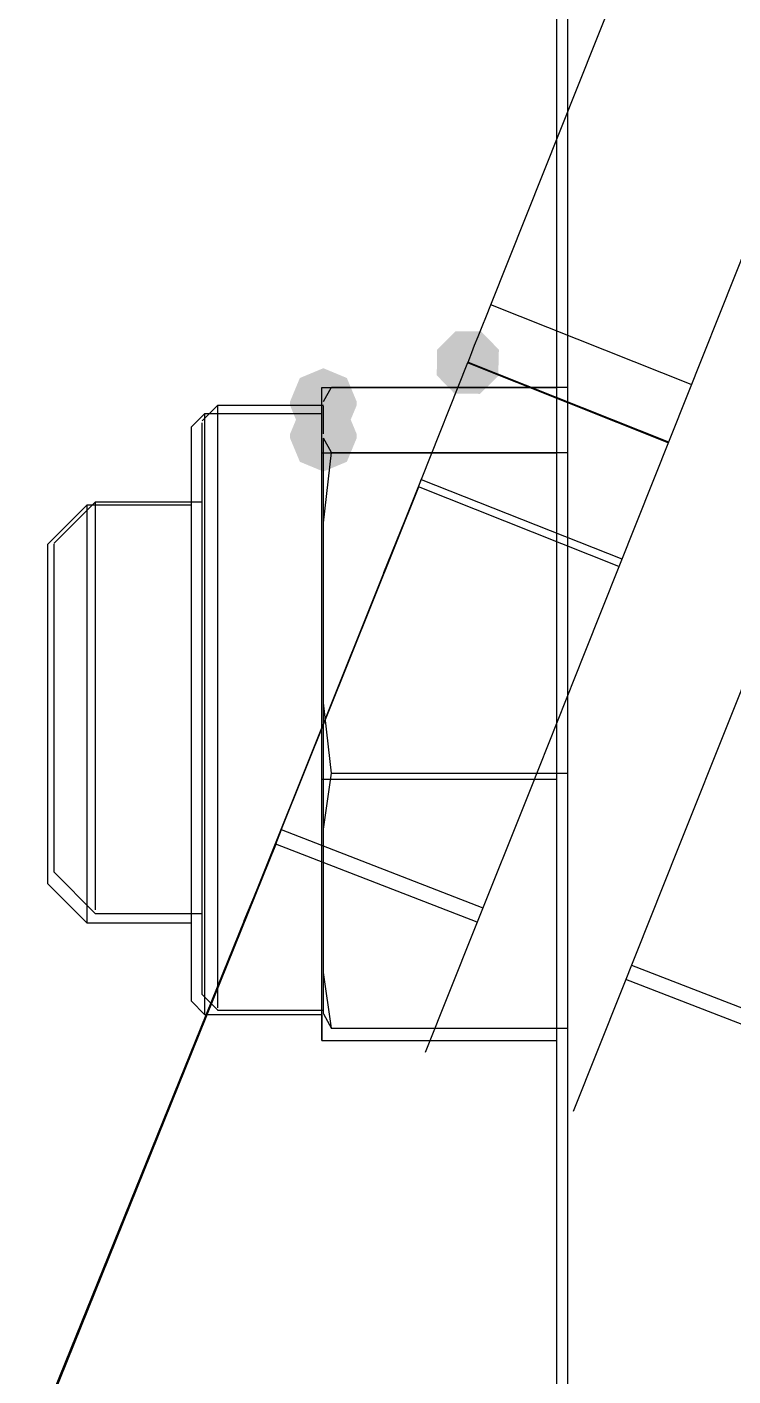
# Model space of a CAD drawing. Extents: x 3 to 592, y 5 to 207.
# Drawn here: x 44.676 to 46.584, y 63.546 to 67.191 of the extents above; entities that cross this region are included whole.
import ezdxf

# ---------------------------------------------------------------- set-up
doc = ezdxf.new("R2010")
doc.units = 0
doc.layers.get('0').update_dxf_attribs({"linetype": 'CONTINUOUS'})

msp = doc.modelspace()

# ---------------------------------------------------------------- hatches: boundary and pattern name
h = msp.add_hatch(color=7)
h.dxf.hatch_style = 2
h.paths.add_polyline_path([(45.949511, 66.247416), (45.900195, 66.199429), (45.83139, 66.200167), (45.783403, 66.249483), (45.784141, 66.318289), (45.834515, 66.368745), (45.903321, 66.368006), (45.951307, 66.318691)])
h = msp.add_hatch(color=7)
h.dxf.hatch_style = 2
h.paths.add_polyline_path([(45.949511, 66.247416), (45.900195, 66.199429), (45.83139, 66.200167), (45.783403, 66.249483), (45.784141, 66.318289), (45.834515, 66.368745), (45.903321, 66.368006), (45.951307, 66.318691)])
h = msp.add_hatch(color=7)
h.dxf.hatch_style = 2
h.paths.add_polyline_path([(45.566859, 66.168129), (45.540434, 66.104596), (45.476901, 66.078171), (45.413368, 66.104596), (45.386942, 66.168129), (45.386942, 66.178712), (45.413368, 66.242245), (45.476901, 66.268671), (45.540434, 66.242245), (45.566859, 66.178712)])
h = msp.add_hatch(color=7)
h.dxf.hatch_style = 2
h.paths.add_polyline_path([(45.566859, 66.168129), (45.540434, 66.104596), (45.476901, 66.078171), (45.413368, 66.104596), (45.386942, 66.168129), (45.386942, 66.178712), (45.413368, 66.242245), (45.476901, 66.268671), (45.540434, 66.242245), (45.566859, 66.178712)])
h = msp.add_hatch(color=7)
h.dxf.hatch_style = 2
h.paths.add_polyline_path([(45.566859, 66.168129), (45.540434, 66.104596), (45.476901, 66.078171), (45.413368, 66.104596), (45.386942, 66.168129), (45.386942, 66.178712), (45.413368, 66.242245), (45.476901, 66.268671), (45.540434, 66.242245), (45.566859, 66.178712)])
h = msp.add_hatch(color=7)
h.dxf.hatch_style = 2
h.paths.add_polyline_path([(45.566859, 66.168129), (45.540434, 66.104596), (45.476901, 66.078171), (45.413368, 66.104596), (45.386942, 66.168129), (45.386942, 66.178712), (45.413368, 66.242245), (45.476901, 66.268671), (45.540434, 66.242245), (45.566859, 66.178712)])
h = msp.add_hatch(color=7)
h.dxf.hatch_style = 2
h.paths.add_polyline_path([(45.566859, 66.079476), (45.540434, 66.015943), (45.476901, 65.989518), (45.413368, 66.015943), (45.386942, 66.079476), (45.386942, 66.091117), (45.413368, 66.154651), (45.476901, 66.181076), (45.540434, 66.154651), (45.566859, 66.091117)])
h = msp.add_hatch(color=7)
h.dxf.hatch_style = 2
h.paths.add_polyline_path([(45.566859, 66.079476), (45.540434, 66.015943), (45.476901, 65.989518), (45.413368, 66.015943), (45.386942, 66.079476), (45.386942, 66.091117), (45.413368, 66.154651), (45.476901, 66.181076), (45.540434, 66.154651), (45.566859, 66.091117)])
h = msp.add_hatch(color=7)
h.dxf.hatch_style = 2
h.paths.add_polyline_path([(45.566859, 66.079476), (45.540434, 66.015943), (45.476901, 65.989518), (45.413368, 66.015943), (45.386942, 66.079476), (45.386942, 66.091117), (45.413368, 66.154651), (45.476901, 66.181076), (45.540434, 66.154651), (45.566859, 66.091117)])
h = msp.add_hatch(color=7)
h.dxf.hatch_style = 2
h.paths.add_polyline_path([(45.566859, 66.079476), (45.540434, 66.015943), (45.476901, 65.989518), (45.413368, 66.015943), (45.386942, 66.079476), (45.386942, 66.091117), (45.413368, 66.154651), (45.476901, 66.181076), (45.540434, 66.154651), (45.566859, 66.091117)])

# ---------------------------------------------------------------- linework, layer by layer
at = {"color": 7}
for points in [[(46.108056, 62.5475), (46.108056, 68.121389)], [(46.138006, 62.573676), (46.138006, 68.129221)], [(46.138006, 62.573676), (46.138006, 68.129221)], [(46.138006, 62.573676), (46.138006, 68.129221)], [(46.138006, 62.573676), (46.138006, 68.129221)], [(45.929515, 66.440191), (46.546523, 67.988533)], [(45.929515, 66.440191), (46.546523, 67.988533)], [(46.946256, 67.415798), (46.833367, 67.132165), (46.714481, 66.833715), (46.589597, 66.520801), (46.459069, 66.193423), (46.32325, 65.852287), (46.181786, 65.497392), (46.035383, 65.129798), (45.883689, 64.749504), (45.752262, 64.419601)], [(46.946256, 67.415798), (46.833367, 67.132165), (46.714481, 66.833715), (46.589597, 66.520801), (46.459069, 66.193423), (46.32325, 65.852287), (46.181786, 65.497392), (46.035383, 65.129798), (45.883689, 64.749504), (45.752262, 64.419601)], [(47.3462, 67.256413), (47.233311, 66.97278), (47.114425, 66.67433), (46.989541, 66.361416), (46.859014, 66.034038), (46.723194, 65.692902), (46.58173, 65.338007), (46.435327, 64.970413), (46.283633, 64.590119), (46.152206, 64.260216)], [(47.3462, 67.256413), (47.233311, 66.97278), (47.114425, 66.67433), (46.989541, 66.361416), (46.859014, 66.034038), (46.723194, 65.692902), (46.58173, 65.338007), (46.435327, 64.970413), (46.283633, 64.590119), (46.152206, 64.260216)], [(45.867814, 66.285392), (45.8724, 66.297034), (45.878044, 66.311498), (45.885806, 66.330901), (45.895331, 66.354184), (45.905914, 66.380995), (45.917556, 66.409923), (45.92955, 66.440262)], [(45.867814, 66.285392), (45.8724, 66.297034), (45.878044, 66.311498), (45.885806, 66.330901), (45.895331, 66.354184), (45.905914, 66.380995), (45.917556, 66.409923), (45.92955, 66.440262)], [(46.471417, 66.224256), (45.92955, 66.440156)], [(46.471417, 66.224256), (45.92955, 66.440156)], [(45.866826, 66.282852), (45.741237, 65.967822)], [(45.866826, 66.282852), (45.741237, 65.967822)], [(46.408693, 66.066917), (45.866826, 66.282817)], [(46.408693, 66.066917), (45.866826, 66.282817)], [(45.867814, 66.285392), (46.409681, 66.069492)], [(45.867814, 66.285392), (46.409681, 66.069492)], [(45.473056, 66.145833), (45.473056, 66.216389)], [(45.473056, 66.216389), (46.108056, 66.216389)], [(45.476901, 66.178853), (45.498773, 66.217659)], [(45.476901, 66.178853), (45.498773, 66.217659)], [(45.476901, 66.178853), (45.498773, 66.217659)], [(45.476901, 66.178853), (45.498773, 66.217659)], [(45.498844, 66.217588), (46.138077, 66.217588)], [(45.498844, 66.217588), (46.138077, 66.217588)], [(45.498844, 66.217588), (46.138077, 66.217588)], [(45.498844, 66.217588), (46.138077, 66.217588)], [(45.190798, 66.168129), (45.14917, 66.126501)], [(45.190798, 66.168129), (45.14917, 66.126501)], [(45.190798, 66.168129), (45.14917, 66.126501)], [(45.190798, 66.168129), (45.14917, 66.126501)], [(45.476901, 66.168129), (45.190798, 66.168129)], [(45.190798, 66.168129), (45.190798, 66.152607), (45.190798, 66.118034), (45.190798, 66.064765), (45.190798, 65.993857), (45.190798, 65.907073), (45.190798, 65.806532), (45.190798, 65.694701), (45.190798, 65.574757), (45.190798, 65.449168), (45.190798, 65.321109), (45.190798, 65.193757), (45.190798, 65.070284), (45.190798, 64.953868), (45.190798, 64.846976), (45.190798, 64.752784), (45.190798, 64.673409), (45.190798, 64.610615), (45.190798, 64.565812), (45.190798, 64.540765)], [(45.476901, 66.168129), (45.190798, 66.168129)], [(45.190798, 66.168129), (45.190798, 66.152607), (45.190798, 66.118034), (45.190798, 66.064765), (45.190798, 65.993857), (45.190798, 65.907073), (45.190798, 65.806532), (45.190798, 65.694701), (45.190798, 65.574757), (45.190798, 65.449168), (45.190798, 65.321109), (45.190798, 65.193757), (45.190798, 65.070284), (45.190798, 64.953868), (45.190798, 64.846976), (45.190798, 64.752784), (45.190798, 64.673409), (45.190798, 64.610615), (45.190798, 64.565812), (45.190798, 64.540765)], [(45.476901, 66.168129), (45.190798, 66.168129)], [(45.190798, 66.168129), (45.190798, 66.152607), (45.190798, 66.118034), (45.190798, 66.064765), (45.190798, 65.993857), (45.190798, 65.907073), (45.190798, 65.806532), (45.190798, 65.694701), (45.190798, 65.574757), (45.190798, 65.449168), (45.190798, 65.321109), (45.190798, 65.193757), (45.190798, 65.070284), (45.190798, 64.953868), (45.190798, 64.846976), (45.190798, 64.752784), (45.190798, 64.673409), (45.190798, 64.610615), (45.190798, 64.565812), (45.190798, 64.540765)], [(45.476901, 66.168129), (45.190798, 66.168129)], [(45.190798, 66.168129), (45.190798, 66.152607), (45.190798, 66.118034), (45.190798, 66.064765), (45.190798, 65.993857), (45.190798, 65.907073), (45.190798, 65.806532), (45.190798, 65.694701), (45.190798, 65.574757), (45.190798, 65.449168), (45.190798, 65.321109), (45.190798, 65.193757), (45.190798, 65.070284), (45.190798, 64.953868), (45.190798, 64.846976), (45.190798, 64.752784), (45.190798, 64.673409), (45.190798, 64.610615), (45.190798, 64.565812), (45.190798, 64.540765)], [(45.476901, 66.091188), (45.476901, 66.110944), (45.476901, 66.127524), (45.476901, 66.141635), (45.476901, 66.152571), (45.476901, 66.165977)], [(45.476901, 66.091188), (45.476901, 66.110944), (45.476901, 66.127524), (45.476901, 66.141635), (45.476901, 66.152571), (45.476901, 66.165977)], [(45.476901, 66.091188), (45.476901, 66.110944), (45.476901, 66.127524), (45.476901, 66.141635), (45.476901, 66.152571), (45.476901, 66.165977)], [(45.476901, 66.091188), (45.476901, 66.110944), (45.476901, 66.127524), (45.476901, 66.141635), (45.476901, 66.152571), (45.476901, 66.165977)], [(45.155556, 66.145833), (45.120278, 66.110556)], [(45.149135, 64.576466), (45.149135, 64.608569), (45.149135, 64.653724), (45.149135, 64.716872), (45.149135, 64.796247), (45.149135, 64.890086), (45.149135, 64.996272), (45.149135, 65.111277), (45.149135, 65.232633), (45.149135, 65.356811), (45.149135, 65.480988), (45.149135, 65.601991), (45.149135, 65.716291), (45.149135, 65.821419), (45.149135, 65.914199), (45.149135, 65.992163), (45.149135, 66.053899), (45.149135, 66.097291), (45.149135, 66.12128)], [(45.149135, 64.576466), (45.149135, 64.608569), (45.149135, 64.653724), (45.149135, 64.716872), (45.149135, 64.796247), (45.149135, 64.890086), (45.149135, 64.996272), (45.149135, 65.111277), (45.149135, 65.232633), (45.149135, 65.356811), (45.149135, 65.480988), (45.149135, 65.601991), (45.149135, 65.716291), (45.149135, 65.821419), (45.149135, 65.914199), (45.149135, 65.992163), (45.149135, 66.053899), (45.149135, 66.097291), (45.149135, 66.12128)], [(45.149135, 64.576466), (45.149135, 64.608569), (45.149135, 64.653724), (45.149135, 64.716872), (45.149135, 64.796247), (45.149135, 64.890086), (45.149135, 64.996272), (45.149135, 65.111277), (45.149135, 65.232633), (45.149135, 65.356811), (45.149135, 65.480988), (45.149135, 65.601991), (45.149135, 65.716291), (45.149135, 65.821419), (45.149135, 65.914199), (45.149135, 65.992163), (45.149135, 66.053899), (45.149135, 66.097291), (45.149135, 66.12128)], [(45.149135, 64.576466), (45.149135, 64.608569), (45.149135, 64.653724), (45.149135, 64.716872), (45.149135, 64.796247), (45.149135, 64.890086), (45.149135, 64.996272), (45.149135, 65.111277), (45.149135, 65.232633), (45.149135, 65.356811), (45.149135, 65.480988), (45.149135, 65.601991), (45.149135, 65.716291), (45.149135, 65.821419), (45.149135, 65.914199), (45.149135, 65.992163), (45.149135, 66.053899), (45.149135, 66.097291), (45.149135, 66.12128)], [(45.473056, 66.145833), (45.155556, 66.145833)], [(45.155556, 66.145833), (45.155556, 66.110556), (45.155556, 66.04), (45.155556, 65.969444), (45.155556, 65.898889), (45.155556, 65.793056), (45.155556, 65.687222), (45.155556, 65.546111), (45.155556, 65.440278), (45.155556, 65.299167), (45.155556, 65.193333), (45.155556, 65.052222), (45.155556, 64.946389), (45.155556, 64.840556), (45.155556, 64.734722), (45.155556, 64.664167), (45.155556, 64.593611), (45.155556, 64.558333), (45.155556, 64.523056)], [(45.473056, 66.075278), (45.473056, 66.110556), (45.473056, 66.145833)], [(45.120278, 64.558333), (45.120278, 64.593611), (45.120278, 64.628889), (45.120278, 64.699444), (45.120278, 64.77), (45.120278, 64.875833), (45.120278, 64.981667), (45.120278, 65.0875), (45.120278, 65.228611), (45.120278, 65.334444), (45.120278, 65.475556), (45.120278, 65.581389), (45.120278, 65.687222), (45.120278, 65.793056), (45.120278, 65.898889), (45.120278, 65.969444), (45.120278, 66.04), (45.120278, 66.075278), (45.120278, 66.110556)], [(45.476901, 65.851052), (45.476901, 65.885272), (45.476901, 65.91808), (45.476901, 65.949477), (45.476901, 65.979111), (45.476901, 66.00698), (45.476901, 66.033086), (45.476901, 66.057074), (45.476901, 66.079299)], [(45.476901, 65.851052), (45.476901, 65.885272), (45.476901, 65.91808), (45.476901, 65.949477), (45.476901, 65.979111), (45.476901, 66.00698), (45.476901, 66.033086), (45.476901, 66.057074), (45.476901, 66.079299)], [(45.476901, 65.851052), (45.476901, 65.885272), (45.476901, 65.91808), (45.476901, 65.949477), (45.476901, 65.979111), (45.476901, 66.00698), (45.476901, 66.033086), (45.476901, 66.057074), (45.476901, 66.079299)], [(45.476901, 65.851052), (45.476901, 65.885272), (45.476901, 65.91808), (45.476901, 65.949477), (45.476901, 65.979111), (45.476901, 66.00698), (45.476901, 66.033086), (45.476901, 66.057074), (45.476901, 66.079299)], [(45.498844, 66.040741), (45.476971, 66.079546)], [(45.498844, 66.040741), (45.476971, 66.079546)], [(45.498844, 66.040741), (45.476971, 66.079546)], [(45.498844, 66.040741), (45.476971, 66.079546)], [(45.473056, 66.04), (45.473056, 66.075278)], [(45.473056, 65.828333), (45.473056, 65.863611), (45.473056, 65.898889), (45.473056, 65.934167), (45.473056, 65.969444), (45.473056, 66.004722), (45.473056, 66.04), (45.473056, 66.075278)], [(45.476901, 65.851052), (45.498773, 66.040847)], [(45.476901, 65.851052), (45.498773, 66.040847)], [(45.476901, 65.851052), (45.498773, 66.040847)], [(45.476901, 65.851052), (45.498773, 66.040847)], [(45.498844, 66.040741), (46.138077, 66.040741)], [(45.498844, 66.040741), (46.138077, 66.040741)], [(45.498844, 66.040741), (46.138077, 66.040741)], [(45.498844, 66.040741), (46.138077, 66.040741)], [(45.473056, 65.828333), (45.473056, 66.04)], [(45.473056, 66.04), (46.108056, 66.04)], [(45.741308, 65.967892), (45.692624, 65.846184)], [(45.741308, 65.967892), (45.692624, 65.846184)], [(45.73397, 65.947713), (45.741378, 65.967822)], [(45.73397, 65.947713), (45.741378, 65.967822)], [(45.741308, 65.967892), (46.28388, 65.753403)], [(45.741308, 65.967892), (46.28388, 65.753403)], [(45.73397, 65.947713), (45.363201, 65.022024)], [(45.73397, 65.947713), (45.363201, 65.022024)], [(45.640519, 65.71682), (45.734005, 65.947537)], [(45.640519, 65.71682), (45.734005, 65.947537)], [(46.275801, 65.733401), (45.733935, 65.94789)], [(46.275801, 65.733401), (45.733935, 65.94789)], [(44.838056, 65.898889), (44.732222, 65.793056)], [(44.860245, 65.907003), (44.74912, 65.795878)], [(44.860245, 65.907003), (44.74912, 65.795878)], [(44.860245, 65.907003), (44.74912, 65.795878)], [(44.860245, 65.907003), (44.74912, 65.795878)], [(45.120278, 65.898889), (44.838056, 65.898889)], [(44.838056, 65.898889), (44.838056, 65.863611), (44.838056, 65.828333), (44.838056, 65.757778), (44.838056, 65.687222), (44.838056, 65.616667), (44.838056, 65.510833), (44.838056, 65.405), (44.838056, 65.299167), (44.838056, 65.193333)], [(45.149135, 65.907003), (44.86021, 65.907003)], [(45.149135, 65.907003), (44.86021, 65.907003)], [(45.149135, 65.907003), (44.86021, 65.907003)], [(45.149135, 65.907003), (44.86021, 65.907003)], [(44.860245, 65.907003), (44.860245, 65.883367), (44.860245, 65.843503), (44.860245, 65.785647), (44.860245, 65.712269), (44.860245, 65.625839), (44.860245, 65.529531), (44.860245, 65.426519), (44.860245, 65.321039), (44.860245, 65.216617)], [(44.860245, 65.907003), (44.860245, 65.883367), (44.860245, 65.843503), (44.860245, 65.785647), (44.860245, 65.712269), (44.860245, 65.625839), (44.860245, 65.529531), (44.860245, 65.426519), (44.860245, 65.321039), (44.860245, 65.216617)], [(44.860245, 65.907003), (44.860245, 65.883367), (44.860245, 65.843503), (44.860245, 65.785647), (44.860245, 65.712269), (44.860245, 65.625839), (44.860245, 65.529531), (44.860245, 65.426519), (44.860245, 65.321039), (44.860245, 65.216617)], [(44.860245, 65.907003), (44.860245, 65.883367), (44.860245, 65.843503), (44.860245, 65.785647), (44.860245, 65.712269), (44.860245, 65.625839), (44.860245, 65.529531), (44.860245, 65.426519), (44.860245, 65.321039), (44.860245, 65.216617)], [(45.473056, 65.793056), (45.473056, 65.828333)], [(45.476901, 65.793726), (45.476901, 65.851229)], [(45.476901, 65.793726), (45.476901, 65.851229)], [(45.476901, 65.793726), (45.476901, 65.851229)], [(45.476901, 65.793726), (45.476901, 65.851229)], [(45.692766, 65.846113), (45.682888, 65.821772)], [(45.692766, 65.846113), (45.682888, 65.821772)], [(44.732222, 65.228611), (44.732222, 65.334444), (44.732222, 65.405), (44.732222, 65.510833), (44.732222, 65.581389), (44.732222, 65.651944), (44.732222, 65.7225), (44.732222, 65.757778), (44.732222, 65.793056)], [(44.74912, 65.243569), (44.74912, 65.338819), (44.74912, 65.434422), (44.74912, 65.526497), (44.74912, 65.610105), (44.74912, 65.681719), (44.74912, 65.738163), (44.74912, 65.776263), (44.74912, 65.794255)], [(44.74912, 65.243569), (44.74912, 65.338819), (44.74912, 65.434422), (44.74912, 65.526497), (44.74912, 65.610105), (44.74912, 65.681719), (44.74912, 65.738163), (44.74912, 65.776263), (44.74912, 65.794255)], [(44.74912, 65.243569), (44.74912, 65.338819), (44.74912, 65.434422), (44.74912, 65.526497), (44.74912, 65.610105), (44.74912, 65.681719), (44.74912, 65.738163), (44.74912, 65.776263), (44.74912, 65.794255)], [(44.74912, 65.243569), (44.74912, 65.338819), (44.74912, 65.434422), (44.74912, 65.526497), (44.74912, 65.610105), (44.74912, 65.681719), (44.74912, 65.738163), (44.74912, 65.776263), (44.74912, 65.794255)], [(45.473056, 65.405), (45.473056, 65.440278), (45.473056, 65.510833), (45.473056, 65.546111), (45.473056, 65.581389), (45.473056, 65.651944), (45.473056, 65.687222), (45.473056, 65.7225), (45.473056, 65.793056)], [(45.476901, 65.421651), (45.476901, 65.47104), (45.476901, 65.519723), (45.476901, 65.568054), (45.476901, 65.615326), (45.476901, 65.661893), (45.476901, 65.707048), (45.476901, 65.751146), (45.476901, 65.793832)], [(45.476901, 65.421651), (45.476901, 65.47104), (45.476901, 65.519723), (45.476901, 65.568054), (45.476901, 65.615326), (45.476901, 65.661893), (45.476901, 65.707048), (45.476901, 65.751146), (45.476901, 65.793832)], [(45.476901, 65.421651), (45.476901, 65.47104), (45.476901, 65.519723), (45.476901, 65.568054), (45.476901, 65.615326), (45.476901, 65.661893), (45.476901, 65.707048), (45.476901, 65.751146), (45.476901, 65.793832)], [(45.476901, 65.421651), (45.476901, 65.47104), (45.476901, 65.519723), (45.476901, 65.568054), (45.476901, 65.615326), (45.476901, 65.661893), (45.476901, 65.707048), (45.476901, 65.751146), (45.476901, 65.793832)], [(45.640519, 65.71682), (45.297972, 64.86204)], [(45.640519, 65.71682), (45.297972, 64.86204)], [(45.476901, 65.364325), (45.476901, 65.421827)], [(45.476901, 65.364325), (45.476901, 65.421827)], [(45.476901, 65.364325), (45.476901, 65.421827)], [(45.476901, 65.364325), (45.476901, 65.421827)], [(45.473056, 65.334444), (45.473056, 65.405)], [(45.476901, 65.023647), (45.476901, 65.064217), (45.476901, 65.105844), (45.476901, 65.147825), (45.476901, 65.190511), (45.476901, 65.23355), (45.476901, 65.276942), (45.476901, 65.320686), (45.476901, 65.364431)], [(45.476901, 65.023647), (45.476901, 65.064217), (45.476901, 65.105844), (45.476901, 65.147825), (45.476901, 65.190511), (45.476901, 65.23355), (45.476901, 65.276942), (45.476901, 65.320686), (45.476901, 65.364431)], [(45.476901, 65.023647), (45.476901, 65.064217), (45.476901, 65.105844), (45.476901, 65.147825), (45.476901, 65.190511), (45.476901, 65.23355), (45.476901, 65.276942), (45.476901, 65.320686), (45.476901, 65.364431)], [(45.476901, 65.023647), (45.476901, 65.064217), (45.476901, 65.105844), (45.476901, 65.147825), (45.476901, 65.190511), (45.476901, 65.23355), (45.476901, 65.276942), (45.476901, 65.320686), (45.476901, 65.364431)], [(45.498844, 65.174601), (45.476971, 65.364395)], [(45.498844, 65.174601), (45.476971, 65.364395)], [(45.498844, 65.174601), (45.476971, 65.364395)], [(45.498844, 65.174601), (45.476971, 65.364395)], [(45.473056, 65.158056), (45.473056, 65.334444)], [(45.473056, 65.016944), (45.473056, 65.052222), (45.473056, 65.0875), (45.473056, 65.122778), (45.473056, 65.158056), (45.473056, 65.228611), (45.473056, 65.263889), (45.473056, 65.299167), (45.473056, 65.334444)], [(44.74912, 64.907019), (44.74912, 64.920072), (44.74912, 64.95288), (44.74912, 65.004738), (44.74912, 65.072472), (44.74912, 65.153611), (44.74912, 65.243569)], [(44.74912, 64.907019), (44.74912, 64.920072), (44.74912, 64.95288), (44.74912, 65.004738), (44.74912, 65.072472), (44.74912, 65.153611), (44.74912, 65.243569)], [(44.74912, 64.907019), (44.74912, 64.920072), (44.74912, 64.95288), (44.74912, 65.004738), (44.74912, 65.072472), (44.74912, 65.153611), (44.74912, 65.243569)], [(44.74912, 64.907019), (44.74912, 64.920072), (44.74912, 64.95288), (44.74912, 65.004738), (44.74912, 65.072472), (44.74912, 65.153611), (44.74912, 65.243569)], [(44.732222, 64.875833), (44.732222, 64.911111), (44.732222, 64.946389), (44.732222, 64.981667), (44.732222, 65.052222), (44.732222, 65.122778), (44.732222, 65.228611)], [(44.860245, 65.216617), (44.860245, 65.117133), (44.860245, 65.026117), (44.860245, 64.946742), (44.860245, 64.881831), (44.860245, 64.834206), (44.860245, 64.805278)], [(44.860245, 65.216617), (44.860245, 65.117133), (44.860245, 65.026117), (44.860245, 64.946742), (44.860245, 64.881831), (44.860245, 64.834206), (44.860245, 64.805278)], [(44.860245, 65.216617), (44.860245, 65.117133), (44.860245, 65.026117), (44.860245, 64.946742), (44.860245, 64.881831), (44.860245, 64.834206), (44.860245, 64.805278)], [(44.860245, 65.216617), (44.860245, 65.117133), (44.860245, 65.026117), (44.860245, 64.946742), (44.860245, 64.881831), (44.860245, 64.834206), (44.860245, 64.805278)], [(44.838056, 65.193333), (44.838056, 65.0875), (44.838056, 65.016944), (44.838056, 64.946389), (44.838056, 64.875833), (44.838056, 64.805278), (44.838056, 64.77)], [(45.476901, 65.023647), (45.498773, 65.174636)], [(45.476901, 65.023647), (45.498773, 65.174636)], [(45.476901, 65.023647), (45.498773, 65.174636)], [(45.476901, 65.023647), (45.498773, 65.174636)], [(45.498844, 65.174601), (46.138077, 65.174601)], [(45.498844, 65.174601), (46.138077, 65.174601)], [(45.498844, 65.174601), (46.138077, 65.174601)], [(45.498844, 65.174601), (46.138077, 65.174601)], [(45.473056, 65.158056), (46.108056, 65.158056)], [(45.473056, 65.016944), (45.473056, 65.158056)], [(45.363271, 65.022166), (45.314235, 64.901516)], [(45.363271, 65.022166), (45.314235, 64.901516)], [(45.348878, 64.982796), (45.363342, 65.022307)], [(45.348878, 64.982796), (45.363342, 65.022307)], [(45.363271, 65.022166), (45.908313, 64.811204)], [(45.363271, 65.022166), (45.908313, 64.811204)], [(45.476901, 64.978033), (45.476901, 65.023541)], [(45.476901, 64.978033), (45.476901, 65.023541)], [(45.476901, 64.978033), (45.476901, 65.023541)], [(45.476901, 64.978033), (45.476901, 65.023541)], [(45.473056, 64.946389), (45.473056, 65.016944)], [(45.348878, 64.982796), (44.746333, 63.493721)], [(45.348878, 64.982796), (44.746333, 63.493721)], [(45.262482, 64.776703), (45.348913, 64.982725)], [(45.262482, 64.776703), (45.348913, 64.982725)], [(45.892826, 64.772399), (45.348842, 64.982654)], [(45.892826, 64.772399), (45.348842, 64.982654)], [(45.476901, 64.681911), (45.476901, 64.711545), (45.476901, 64.743648), (45.476901, 64.777867), (45.476901, 64.814203), (45.476901, 64.852656), (45.476901, 64.892872), (45.476901, 64.9345), (45.476901, 64.977892)], [(45.476901, 64.681911), (45.476901, 64.711545), (45.476901, 64.743648), (45.476901, 64.777867), (45.476901, 64.814203), (45.476901, 64.852656), (45.476901, 64.892872), (45.476901, 64.9345), (45.476901, 64.977892)], [(45.476901, 64.681911), (45.476901, 64.711545), (45.476901, 64.743648), (45.476901, 64.777867), (45.476901, 64.814203), (45.476901, 64.852656), (45.476901, 64.892872), (45.476901, 64.9345), (45.476901, 64.977892)], [(45.476901, 64.681911), (45.476901, 64.711545), (45.476901, 64.743648), (45.476901, 64.777867), (45.476901, 64.814203), (45.476901, 64.852656), (45.476901, 64.892872), (45.476901, 64.9345), (45.476901, 64.977892)], [(45.473056, 64.664167), (45.473056, 64.699444), (45.473056, 64.734722), (45.473056, 64.77), (45.473056, 64.805278), (45.473056, 64.840556), (45.473056, 64.875833), (45.473056, 64.911111), (45.473056, 64.946389)], [(44.732222, 64.875833), (44.838056, 64.77)], [(44.74912, 64.907019), (44.860245, 64.795894)], [(44.74912, 64.907019), (44.860245, 64.795894)], [(44.74912, 64.907019), (44.860245, 64.795894)], [(44.74912, 64.907019), (44.860245, 64.795894)], [(45.314411, 64.901445), (45.291834, 64.846764)], [(45.314411, 64.901445), (45.291834, 64.846764)], [(45.262482, 64.776703), (44.675813, 63.327139)], [(45.262482, 64.776703), (44.675813, 63.327139)], [(44.838056, 64.77), (45.120278, 64.77)], [(44.860245, 64.795894), (45.14917, 64.795894)], [(44.860245, 64.795894), (45.14917, 64.795894)], [(44.860245, 64.795894), (45.14917, 64.795894)], [(44.860245, 64.795894), (45.14917, 64.795894)], [(45.473056, 64.628889), (45.473056, 64.664167)], [(45.476901, 64.636262), (45.476901, 64.68177)], [(45.476901, 64.636262), (45.476901, 64.68177)], [(45.476901, 64.636262), (45.476901, 64.68177)], [(45.476901, 64.636262), (45.476901, 64.68177)], [(46.309915, 64.655982), (51.168591, 62.776664)], [(46.309915, 64.655982), (51.168591, 62.776664)], [(45.473056, 64.4525), (45.473056, 64.628889)], [(45.473056, 64.523056), (45.473056, 64.558333), (45.473056, 64.593611), (45.473056, 64.628889)], [(45.476901, 64.524043), (45.476901, 64.53886), (45.476901, 64.549796), (45.476901, 64.562849), (45.476901, 64.578018), (45.476901, 64.595304), (45.476901, 64.614707), (45.476901, 64.636227)], [(45.476901, 64.524043), (45.476901, 64.53886), (45.476901, 64.549796), (45.476901, 64.562849), (45.476901, 64.578018), (45.476901, 64.595304), (45.476901, 64.614707), (45.476901, 64.636227)], [(45.476901, 64.524043), (45.476901, 64.53886), (45.476901, 64.549796), (45.476901, 64.562849), (45.476901, 64.578018), (45.476901, 64.595304), (45.476901, 64.614707), (45.476901, 64.636227)], [(45.476901, 64.524043), (45.476901, 64.53886), (45.476901, 64.549796), (45.476901, 64.562849), (45.476901, 64.578018), (45.476901, 64.595304), (45.476901, 64.614707), (45.476901, 64.636227)], [(45.498844, 64.485308), (45.476971, 64.636297)], [(45.498844, 64.485308), (45.476971, 64.636297)], [(45.498844, 64.485308), (45.476971, 64.636297)], [(45.498844, 64.485308), (45.476971, 64.636297)], [(51.152976, 62.737698), (46.294252, 64.617036)], [(51.152976, 62.737698), (46.294252, 64.617036)], [(45.120278, 64.558333), (45.155556, 64.523056)], [(45.149135, 64.576466), (45.190763, 64.534838)], [(45.149135, 64.576466), (45.190763, 64.534838)], [(45.149135, 64.576466), (45.190763, 64.534838)], [(45.149135, 64.576466), (45.190763, 64.534838)], [(45.155556, 64.523056), (45.473056, 64.523056)], [(45.190798, 64.534803), (45.476901, 64.534803)], [(45.190798, 64.534803), (45.476901, 64.534803)], [(45.190798, 64.534803), (45.476901, 64.534803)], [(45.190798, 64.534803), (45.476901, 64.534803)], [(45.473056, 64.523056), (45.473056, 64.4525)], [(45.476901, 64.524043), (45.498773, 64.485238)], [(45.476901, 64.524043), (45.498773, 64.485238)], [(45.476901, 64.524043), (45.498773, 64.485238)], [(45.476901, 64.524043), (45.498773, 64.485238)], [(45.498844, 64.485308), (46.138077, 64.485308)], [(45.498844, 64.485308), (46.138077, 64.485308)], [(45.498844, 64.485308), (46.138077, 64.485308)], [(45.498844, 64.485308), (46.138077, 64.485308)], [(45.473056, 64.4525), (46.108056, 64.4525)]]:
    msp.add_lwpolyline(points, dxfattribs=at)

doc.saveas('drawing.dxf')
